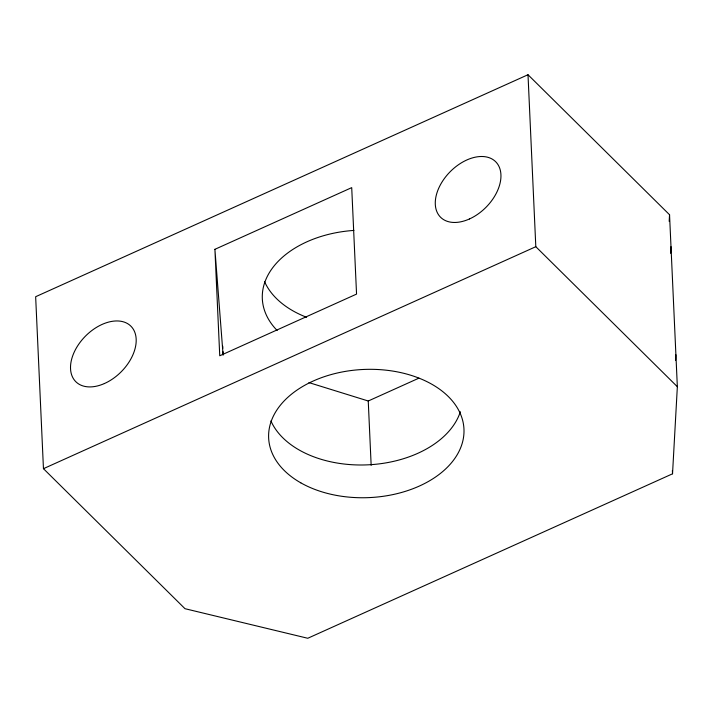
<?xml version="1.0" encoding="UTF-8"?>
<svg xmlns="http://www.w3.org/2000/svg" width="713" height="713" viewBox="0 0 713 713"><rect width="100%" height="100%" fill="white"/><g stroke="black" fill="none" stroke-linecap="round" stroke-linejoin="round"><path stroke-width="1.07" d="M669.177 221.36L669.543 214.738L528.003 74.731L35.65 296.715L43.457 468.682L184.997 608.697L307.766 638.269L672.528 473.815L677.35 386.713L669.543 214.738M670.621 253.293L670.995 246.68M675.594 360.288L675.897 354.771M214.907 249.318L351.714 187.635L356.553 294.095L219.747 355.778L214.907 249.318L223.089 354.905M43.457 468.682L535.811 246.698L528.003 74.731M308.943 382.605L368.247 401L418.914 378.157M535.811 246.698L677.35 386.713M672.377 470.509L672.528 473.815M368.247 401L371.161 465.322M222.723 346.17L222.821 348.354M222.973 351.634L223.124 354.905M460.348 411.749A97.761 64.134 -2.6 0 1 368.184 464.823A97.761 64.134 -2.6 0 1 270.922 420.937M277.152 330.493A97.761 64.134 -2.6 0 1 353.924 230.424M306.599 317.276A97.761 64.134 -2.6 0 1 264.603 281.724M300.806 482.844A97.761 64.134 -2.6 0 0 461.837 444.511A97.761 64.134 -2.6 0 0 336.26 373.247A97.761 64.134 -2.6 0 0 300.806 482.844M469.448 218.962A39.099 25.24 -45.3 0 0 495.856 161.922A39.099 25.24 -45.3 0 0 439.03 187.546A39.099 25.24 -45.3 0 0 469.448 218.962M104.348 383.567A39.099 25.24 -45.3 0 0 131.281 326.572A39.099 25.24 -45.3 0 0 74.428 351.661A39.099 25.24 -45.3 0 0 104.348 383.567"/></g></svg>
